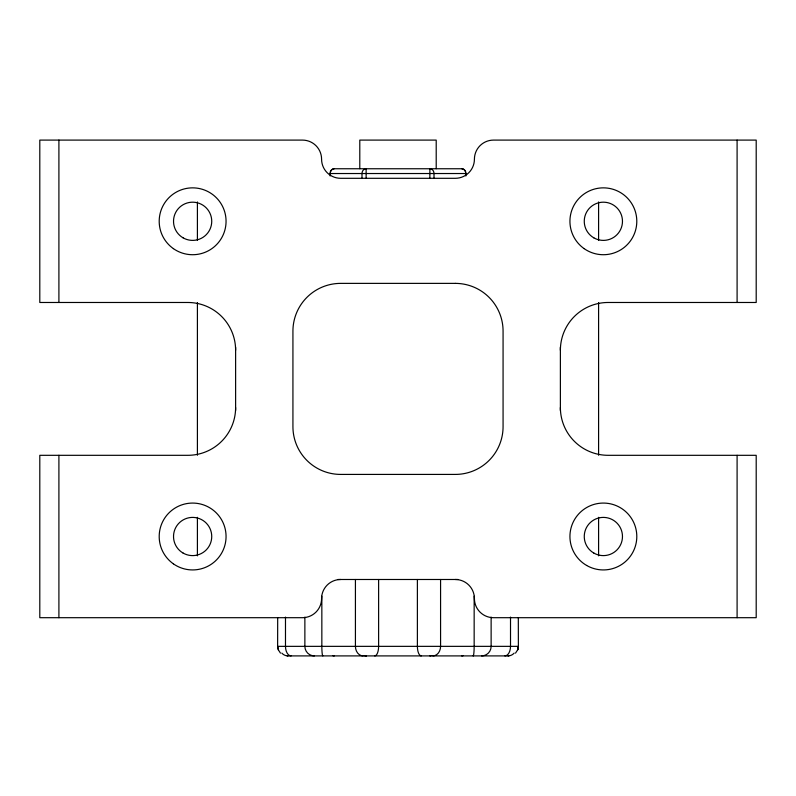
<?xml version="1.0" encoding="UTF-8"?>
<svg xmlns="http://www.w3.org/2000/svg" width="796" height="796" viewBox="0 0 796 796"><rect width="100%" height="100%" fill="white"/><g stroke="black" fill="none" stroke-linecap="round" stroke-linejoin="round"><path stroke-width="1.19" d="M304.868 617.099L304.868 646.352A9.552 9.502 90 0 0 314.36 655.904M378.617 579.488L378.617 646.352A9.552 3.881 -90 0 1 374.737 655.904M440.576 579.488L440.576 646.352A9.552 7.721 -90 0 1 432.855 655.904M491.132 617.099L491.132 646.352A9.552 9.502 -90 0 1 481.64 655.904M510.515 617.099L510.515 646.352A9.552 5.622 90 0 1 504.893 655.904M277.685 617.875L277.625 646.352L278.351 649.864L280.471 653.108M518.315 617.875L518.375 646.352L517.629 649.864L518.315 646.352L517.629 649.864L515.529 653.108M517.649 649.864L518.375 646.352L277.625 646.352L278.351 649.864M330.29 172.215A4.776 4.139 90 0 1 334.26 168.752L461.74 168.752A4.776 4.139 -90 0 1 465.71 172.215M329.494 173.528L466.506 173.528M337.932 579.488L458.068 579.488M287.177 655.904L508.823 655.904M737.096 140.096L737.096 302.48M737.096 455.312L737.096 617.696M598.592 201.965L598.592 240.462M598.592 302.54L598.592 455.252M598.592 517.33L598.592 555.827M560.384 347.265L560.384 410.527M474.157 596.204L474.157 646.352A9.552 1.005 -90 0 1 473.142 655.904A9.552 1.005 90 0 0 473.421 655.536M465.869 175.966L465.869 173.528A4.776 4.139 90 0 0 461.74 168.752M436.208 168.702L436.208 140.096L359.792 140.096L359.792 168.702M434.009 178.404L434.009 173.528A4.776 4.139 90 0 0 429.87 168.752L429.87 178.404M417.383 579.488L417.383 646.352A9.552 3.881 90 0 0 421.263 655.904M366.13 178.404L366.13 168.762A4.776 4.139 -90 0 0 361.991 173.528L361.991 178.404M355.424 579.488L355.424 646.352A9.552 7.721 90 0 0 363.145 655.904M330.131 175.966L330.131 173.528A4.776 4.139 -90 0 1 334.26 168.752M321.843 596.204L321.843 646.352A9.552 1.005 -90 0 0 322.858 655.904M285.485 617.099L285.485 646.352A9.552 5.622 -90 0 0 291.107 655.904M235.616 347.265L235.616 410.527M197.408 201.965L197.408 240.462M197.408 302.54L197.408 455.252M197.408 517.33L197.408 555.827M58.904 140.096L58.904 302.48M58.904 455.312L58.904 617.696M514.176 653.108A9.552 8.726 90 0 1 508.007 655.904M287.993 655.904A9.552 8.726 90 0 1 281.824 653.108M340.688 579.488A19.104 19.104 0 0 0 321.584 598.592A19.104 19.104 0 0 1 302.48 617.696L39.8 617.696L39.8 455.312L187.856 455.312A47.76 47.76 0 0 0 235.616 407.552M455.312 579.488A19.104 19.104 0 0 1 474.416 598.592A19.104 19.104 0 0 0 493.52 617.696L756.2 617.696L756.2 455.312L608.144 455.312A47.76 47.76 0 0 1 560.384 407.552M235.616 350.24A47.76 47.76 0 0 0 187.856 302.48L39.8 302.48L39.8 140.096L302.48 140.096A19.104 19.104 0 0 1 321.584 159.2A19.104 19.104 0 0 0 340.688 178.304L455.312 178.304A19.104 19.104 0 0 0 474.416 159.2A19.104 19.104 0 0 1 493.52 140.096L756.2 140.096L756.2 302.48L608.144 302.48A47.76 47.76 0 0 0 560.384 350.24M431.392 655.566A4.776 4.139 -90 0 1 429.87 655.904M334.26 655.904A4.776 4.139 -90 0 1 332.738 655.566M463.262 655.566A4.776 4.139 -90 0 1 461.74 655.904M455.312 283.376L340.688 283.376A47.76 47.76 0 0 0 292.928 331.136L292.928 426.656A47.76 47.76 0 0 0 340.688 474.416L455.312 474.416A47.76 47.76 0 0 0 503.072 426.656L503.072 331.136A47.76 47.76 0 0 0 455.312 283.376M586.652 565.458A33.432 33.432 0 0 0 636.8 536.504A33.432 33.432 0 0 0 586.652 507.55A33.432 33.432 0 0 0 586.652 565.458M584.115 248.621A33.432 33.432 0 0 0 636.661 224.293A33.432 33.432 0 0 0 589.319 190.95A33.432 33.432 0 0 0 584.115 248.621M173.379 563.837A33.432 33.432 0 0 0 225.925 539.509A33.432 33.432 0 0 0 178.583 506.166A33.432 33.432 0 0 0 173.379 563.837M173.379 248.621A33.432 33.432 0 0 0 225.925 224.293A33.432 33.432 0 0 0 178.583 190.95A33.432 33.432 0 0 0 173.379 248.621M183.08 553.051A19.104 19.104 0 0 0 211.736 536.504A19.104 19.104 0 0 0 183.08 519.957A19.104 19.104 0 0 0 183.08 553.051M593.816 553.051A19.104 19.104 0 0 0 622.472 536.504A19.104 19.104 0 0 0 593.816 519.957A19.104 19.104 0 0 0 593.816 553.051M593.816 237.835A19.104 19.104 0 0 0 622.472 221.288A19.104 19.104 0 0 0 593.816 204.741A19.104 19.104 0 0 0 593.816 237.835M183.08 237.835A19.104 19.104 0 0 0 211.736 221.288A19.104 19.104 0 0 0 183.08 204.741A19.104 19.104 0 0 0 183.08 237.835M364.608 655.566A4.776 4.139 90 0 0 366.13 655.904A4.776 4.139 -90 0 1 364.608 655.566"/></g></svg>
